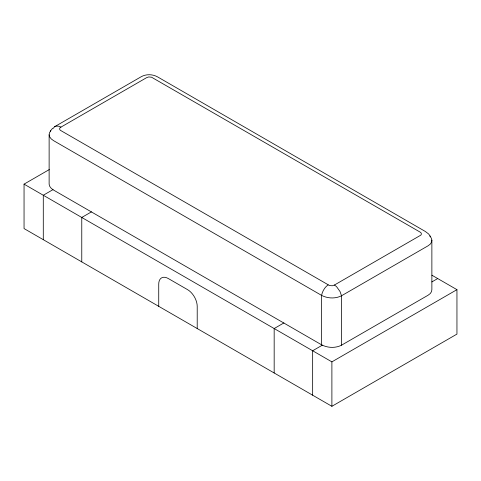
<?xml version="1.0" encoding="UTF-8"?>
<svg xmlns="http://www.w3.org/2000/svg" width="481" height="481" viewBox="0 0 481 481"><rect width="100%" height="100%" fill="white"/><g stroke="black" fill="none" stroke-linecap="round" stroke-linejoin="round"><path stroke-width="0.72" d="M429.743 236.021L431.265 238.011L431.872 240.121L431.872 289.55L431.517 291.642L430.23 293.578L428.09 295.22L341.51 345.202C335.341 348.34 327.669 347.973 321.585 344.811L53.595 190.085L51.257 188.36L49.735 186.369L49.128 184.253L49.128 134.83L49.483 132.732L50.77 130.796M431.872 240.121L431.517 242.22L430.23 244.156L428.09 245.791L341.51 295.779C335.341 298.911 327.669 298.551 321.585 295.382L53.595 140.662L51.257 138.931L49.735 136.947L49.128 134.83M53.181 128.421L54.545 126.756L140.939 76.876C145.977 73.918 152.501 74.098 157.576 76.888L425.282 231.445L428.535 233.898L430.477 236.399M50.289 131.157L52.645 128.211M60.925 127.134C58.995 127.814 59.355 130.183 61.141 130.76L329.473 285.516L332.275 285.78L334.415 285.035L420.075 235.582C422.005 234.908 421.645 232.539 419.859 231.956L151.527 77.207L148.725 76.936L146.585 77.681L60.925 127.134A11.388 6.962 56.9 0 0 58.255 126.142L55.856 126.166L54.545 126.756M431.938 275.222L456.95 289.664L456.95 334.097L331.89 406.301L24.05 228.571L24.05 184.139L49.321 169.546M53.012 189.634L43.29 195.244L43.29 239.676M91.492 211.85L81.77 217.46L81.77 261.892M283.892 322.931L274.17 328.541L274.17 372.973M322.372 345.148L312.65 350.757L312.65 395.19M431.878 281.92L437.71 278.553M24.05 184.139L331.89 361.868L456.95 289.664M341.51 345.202L341.51 295.779L340.061 291.6L336.784 286.947A11.388 6.163 62.9 0 0 334.415 285.035M331.89 361.868L331.89 406.301M321.585 344.811L321.585 295.382A9.951 5.327 -63.4 0 1 328.138 284.914M197.21 328.541L197.21 306.325A13.606 7.852 60 0 0 187.59 289.664L168.35 278.559A13.606 7.852 60 0 0 158.73 284.109L158.73 306.325"/></g></svg>
